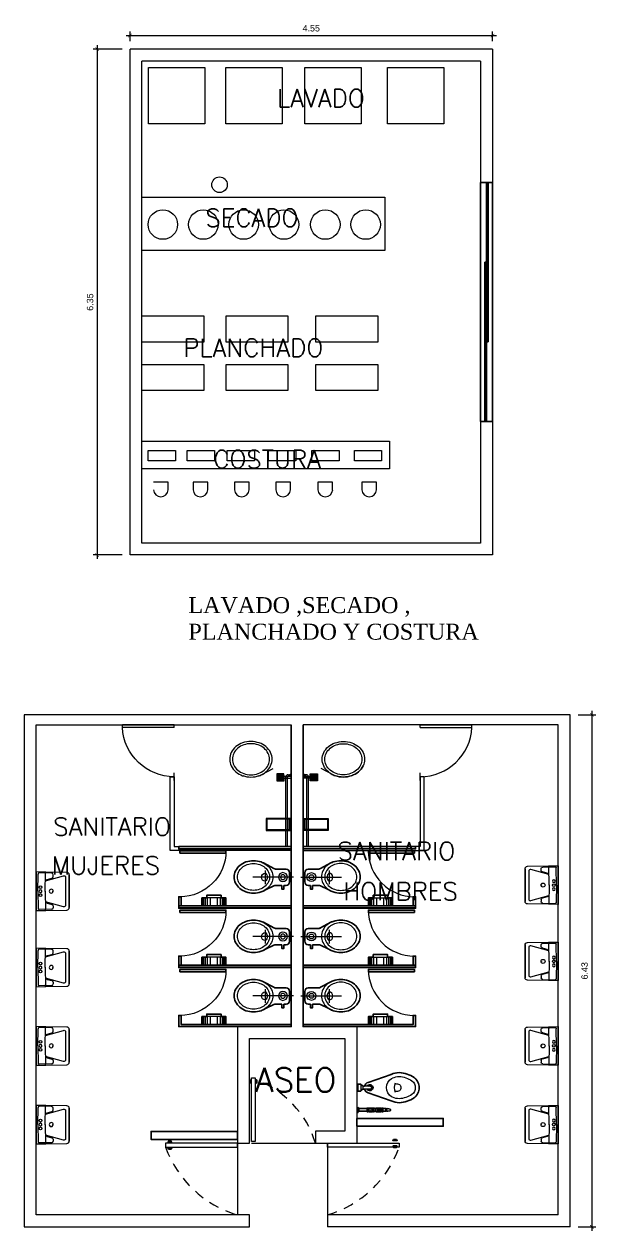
# Model space of a CAD drawing. Header units: metres. Extents: x 250.9 to 296.3, y -151.6 to -124.3.
# Drawn here: x 265.28 to 272.46, y -140.03 to -124.89 of the extents above; entities that cross this region are included whole.
import ezdxf
from ezdxf.enums import TextEntityAlignment as Align

# ---------------------------------------------------------------- set-up
doc = ezdxf.new("R2010")
doc.units = ezdxf.units.M
doc.header["$MEASUREMENT"] = 0
doc.linetypes.add('HIDDEN', pattern=[0.375, 0.25, -0.125])
for name, color, linetype, lineweight in [('HATCH', 8, 'Continuous', 9), ('MOB', 1, 'Continuous', 9), ('MUROS', 2, 'Continuous', 20), ('TEXT', 7, 'Continuous', 18)]:
    doc.layers.add(name, color=color, linetype=linetype, lineweight=lineweight)
doc.layers.add('MURETE', color=4, linetype='Continuous')
doc.layers.add('WC-HIDE', color=1, linetype='Continuous')
doc.styles.add('TEXTOS', font='romans.shx')
doc.styles.add('UNO', font='arial.ttf')
doc.dimstyles.new('EN 50', dxfattribs={"dimtxt": 0.08, "dimasz": 0.045, "dimexe": 0.05, "dimexo": 0.1, "dimgap": 0.05, "dimtad": 1, "dimlfac": -1, "dimzin": 1, "dimdsep": 46, "dimtxsty": 'UNO', "dimblk": 'ARCHTICK', "dimcen": 0.5, "dimdle": 0.05, "dimclrd": 1, "dimclre": 1, "dimclrt": 7, "dimazin": 0, "dimtm": 1e-09, "dimtfac": 1, "dimtix": 1, "dimtmove": 0, "dimatfit": 0, "dimldrblk": 'ARCHTICK', "dimfxl": 1, "dimtolj": 2, "dimlwd": 13, "dimlwe": 13, "dimarcsym": 0})

# ---------------------------------------------------------------- blocks, each defined once
blk = doc.blocks.new('wc13')
at = {"color": 0}
for p, q in [((-0.385, 0), (-0.385, 1.41)), ((-0.385, 1.41), (-0.355, 1.41)), ((-0.355, 0), (-0.355, 1.41)), ((0.245, 1.41), (0.385, 1.41)), ((0.245, 1.38), (0.245, 1.41)), ((0.245, 1.38), (0.36, 1.38)), ((0.36, 1.38), (0.36, 0)), ((0.385, 1.41), (0.385, 0)), ((0.26, 0.819), (0.26, 1.119)), ((0.36, 1.119), (0.26, 1.119)), ((0.36, 1.115), (0.26, 1.115)), ((0.36, 1.106), (0.26, 1.106)), ((0.36, 1.094), (0.26, 1.094)), ((0.36, 1.075), (0.26, 1.075)), ((0.36, 0.819), (0.36, 1.119)), ((0.227, 0.879), (0.227, 1.059)), ((0.227, 1.059), (0.26, 1.059)), ((0.36, 1.051), (0.26, 1.051)), ((0.36, 1.013), (0.26, 1.013)), ((0.36, 0.925), (0.26, 0.925)), ((0.227, 0.879), (0.26, 0.879)), ((0.36, 0.886), (0.26, 0.886)), ((0.36, 0.863), (0.26, 0.863)), ((0.36, 0.843), (0.26, 0.843)), ((0.36, 0.832), (0.26, 0.832)), ((0.36, 0.823), (0.26, 0.823)), ((0.36, 0.819), (0.26, 0.819)), ((0, -0.029), (0, 0.482)), ((-0.108, 0.217), (-0.179, 0.348)), ((-0.086, 0.325), (0.087, 0.325)), ((0.108, 0.216), (0.158, 0.323)), ((-0.102, 0.065), (-0.102, 0.195)), ((0.104, 0.197), (0.104, 0.118)), ((-0.385, 0), (-0.355, 0)), ((-0.057, 0.02), (0.059, 0.02)), ((0.149, 0.118), (0.104, 0.118)), ((0.104, 0.092), (0.149, 0.092)), ((0.104, 0.092), (0.104, 0.065)), ((0.149, 0.092), (0.149, 0.118)), ((0.36, 0), (0.385, 0))]:
    blk.add_line(p, q, dxfattribs=at)
blk.add_lwpolyline([(-0.332, 1.395), (-0.332, 0.818), (-0.302, 0.818), (-0.302, 1.395)], close=True, dxfattribs=at)
for points in [[(-0.003, 0.229, 0.114983), (0.073, 0.247, 0.103863), (0.141, 0.3, 0.09123), (0.185, 0.378, 0.083945), (0.201, 0.472, 0.083945), (0.185, 0.567, 0.09123), (0.141, 0.644, 0.103863), (0.073, 0.698, 0.114983), (-0.003, 0.715, 0.114983), (-0.079, 0.698, 0.103863), (-0.148, 0.644, 0.09123), (-0.191, 0.567, 0.083945), (-0.207, 0.472, 0.083945), (-0.191, 0.378, 0.09123), (-0.148, 0.3, 0.103863), (-0.079, 0.247, 0.114983)], [(-0.003, 0.27, 0.114859), (0.059, 0.285, 0.103833), (0.115, 0.329, 0.091287), (0.152, 0.393, 0.084042), (0.165, 0.472, 0.084042), (0.152, 0.552, 0.091287), (0.115, 0.616, 0.103833), (0.059, 0.66, 0.114859), (-0.003, 0.674, 0.114859), (-0.065, 0.66, 0.103833), (-0.122, 0.616, 0.091287), (-0.158, 0.552, 0.084042), (-0.172, 0.472, 0.084042), (-0.158, 0.393, 0.091287), (-0.122, 0.329, 0.103833), (-0.065, 0.285, 0.114859)]]:
    blk.add_lwpolyline(points, format="xyb", close=True, dxfattribs=at)
blk.add_lwpolyline([(0.158, 0.323, 0.061992), (0.185, 0.378, 0.083945), (0.201, 0.472, 0.083945), (0.185, 0.567, 0.09123), (0.141, 0.644, 0.103863), (0.073, 0.698, 0.114983), (-0.003, 0.715, 0.114983), (-0.079, 0.698, 0.103863), (-0.148, 0.644, 0.09123), (-0.191, 0.567, 0.083945), (-0.207, 0.472, 0.083945), (-0.191, 0.378, 0.048605), (-0.171, 0.334, 0.103863)], format="xyb", dxfattribs=at)
for radius in [0.0562, 0.03]:
    blk.add_circle((-0.001, 0.104), radius, dxfattribs=at)
for centre, radius, start, end in [((-0.332, 1.395), 0.577, 270, 0), ((0, 0.323), 0.05, 0, 180), ((0, 0.361), 0.0625, 216.8699, 323.1301), ((-0.147, 0.195), 0.0451, 360, 28.4688), ((0.149, 0.197), 0.0451, 154.9229, 180), ((-0.057, 0.065), 0.0451, 180, 270), ((0.059, 0.065), 0.0451, 270, 0)]:
    blk.add_arc(centre, radius, start, end, dxfattribs=at)
at = {"layer": 'WC-HIDE', "color": 0}
for points in [[(-0.385, 1.41), (-0.385, 0), (-0.355, 0), (-0.355, 1.41)], [(-0.302, 1.395), (-0.302, 0.818), (-0.332, 0.818), (-0.332, 1.395)], [(0.36, 0), (0.36, 0.819), (0.26, 0.819), (0.26, 0.879), (0.227, 0.879), (0.227, 1.059), (0.26, 1.059), (0.26, 1.119), (0.36, 1.119), (0.36, 1.38), (0.245, 1.38), (0.245, 1.41), (0.385, 1.41), (0.385, 0)]]:
    blk.add_lwpolyline(points, close=True, dxfattribs=at)
blk.add_lwpolyline([(0.059, 0.02, 0.414214), (0.104, 0.065), (0.104, 0.092), (0.149, 0.092), (0.149, 0.118), (0.104, 0.118), (0.104, 0.197, -0.109858), (0.108, 0.216), (0.158, 0.323, 0.061992), (0.185, 0.378, 0.083945), (0.201, 0.472, 0.083945), (0.185, 0.567, 0.09123), (0.141, 0.644, 0.103863), (0.073, 0.698, 0.114983), (-0.003, 0.715, 0.114983), (-0.079, 0.698, 0.103863), (-0.148, 0.644, 0.09123), (-0.191, 0.567, 0.083945), (-0.207, 0.472, 0.083945), (-0.191, 0.378, 0.032383), (-0.179, 0.348), (-0.108, 0.217, -0.124861), (-0.102, 0.195), (-0.102, 0.065, 0.414214), (-0.057, 0.02)], format="xyb", close=True, dxfattribs=at)
blk = doc.blocks.new('LAVB1')
for p, q in [((-0.206, 0.415), (0, 0.415)), ((0, 0.415), (0.206, 0.415)), ((-0.003, 0.21), (0, 0.21)), ((0.003, 0.21), (0, 0.21)), ((0.149, 0.14), (0.165, 0.199)), ((0.184, 0.214), (0.2, 0.214)), ((0.2, 0.214), (0.207, 0.214)), ((0.227, 0.194), (0.23, 0.039)), ((-0.231, 0), (-0.231, 0)), ((-0.228, 0.119), (-0.228, 0.109)), ((0, 0.02), (-0.215, 0.024)), ((-0.002, 0.115), (0.23, 0.119)), ((0, 0.02), (0.215, 0.024)), ((0.142, 0.135), (0.137, 0.135)), ((0.228, 0.119), (0.228, 0.109)), ((0.23, 0), (0.23, 0))]:
    blk.add_line(p, q)
blk.add_lwpolyline([(0.242, 0), (0.24, 0.121), (0.236, 0.386, 0.408931), (0.206, 0.415), (0, 0.415), (-0.206, 0.415, 0.408931), (-0.236, 0.386), (-0.24, 0.121), (-0.242, 0)], format="xyb", close=True)
for points in [[(-0.132, 0.118), (-0.195, 0.345, -0.495783), (-0.176, 0.37), (0, 0.37), (0.176, 0.37, -0.495783), (0.195, 0.345), (0.132, 0.118)], [(-0.137, 0.135), (-0.142, 0.135, -0.328733), (-0.149, 0.14), (-0.165, 0.199, 0.332069), (-0.184, 0.214), (-0.2, 0.214), (-0.207, 0.214, 0.408931), (-0.227, 0.194), (-0.23, 0.039)]]:
    blk.add_lwpolyline(points, format="xyb")
blk.add_lwpolyline([(0.002, 0.115), (-0.23, 0.119)])
for centre in [(-0.05, 0.056), (0.05, 0.056)]:
    blk.add_circle(centre, 0.0172)
for centre, radius, start, end in [((0, 0.19), 0.0251, 90, 270), ((0, 0.19), 0.0251, 270, 90), ((0.185, 0.194), 0.02, 91.0354, 164.5142), ((0.207, 0.194), 0.02, 1.0354, 90), ((-0.23, 0.108), 0.011, 83.5263, 178.5513), ((-0.215, 0.039), 0.015, 178.9646, 268.9646), ((0, 0.056), 0.0172, 90, 270), ((0, 0.056), 0.0172, 270, 90), ((0.142, 0.142), 0.007, 271.7245, 344.5142), ((0.215, 0.039), 0.015, 271.0354, 1.0354), ((0.23, 0.108), 0.011, 1.4487, 96.4737)]:
    blk.add_arc(centre, radius, start, end)
blk = doc.blocks.new('wc05')
at = {"color": 0}
for p, q in [((-0.127, 0.066), (-0.416, 0.167)), ((-0.467, 0.05), (-0.47, 0.05)), ((-0.42, 0.116), (-0.434, 0.121)), ((-0.15, 0.03), (-0.176, 0.015)), ((-0.176, 0.015), (-0.176, -0.015)), ((-0.133, 0.02), (-0.15, 0.03)), ((-0.15, 0.02), (-0.06, 0.02)), ((-0.06, 0.025), (-0.04, 0.025)), ((-0.06, 0.02), (-0.06, 0.025)), ((-0.06, 0.02), (-0.06, -0.02)), ((-0.04, 0.025), (-0.04, 0.035)), ((-0.04, -0.025), (-0.04, 0.025)), ((-0.03, 0.045), (0, 0.045)), ((0, 0.045), (0, -0.045)), ((-0.47, -0.05), (-0.467, -0.05)), ((-0.434, -0.121), (-0.42, -0.116)), ((-0.416, -0.167), (-0.127, -0.066)), ((-0.176, -0.015), (-0.15, -0.03)), ((-0.15, -0.02), (-0.06, -0.02)), ((-0.15, -0.03), (-0.133, -0.02)), ((-0.06, -0.025), (-0.06, -0.02)), ((-0.06, -0.025), (-0.04, -0.025)), ((-0.04, -0.035), (-0.04, -0.025)), ((-0.03, -0.045), (0, -0.045)), ((-0.404, -0.269), (-0.41, -0.275)), ((-0.41, -0.275), (-0.41, -0.28)), ((-0.41, -0.285), (-0.41, -0.28)), ((-0.404, -0.291), (-0.41, -0.285)), ((-0.373, -0.263), (-0.404, -0.269)), ((-0.373, -0.297), (-0.404, -0.291)), ((-0.361, -0.275), (-0.373, -0.263)), ((-0.361, -0.285), (-0.373, -0.297)), ((-0.36, -0.285), (-0.36, -0.275)), ((-0.35, -0.275), (-0.36, -0.275)), ((-0.35, -0.285), (-0.36, -0.285)), ((-0.315, -0.263), (-0.355, -0.263)), ((-0.355, -0.275), (-0.355, -0.263)), ((-0.355, -0.297), (-0.355, -0.285)), ((-0.315, -0.297), (-0.355, -0.297)), ((-0.35, -0.285), (-0.35, -0.275)), ((-0.315, -0.302), (-0.315, -0.257)), ((-0.305, -0.257), (-0.315, -0.257)), ((-0.305, -0.265), (-0.315, -0.265)), ((-0.305, -0.28), (-0.315, -0.28)), ((-0.305, -0.295), (-0.315, -0.295)), ((-0.305, -0.302), (-0.315, -0.302)), ((-0.305, -0.302), (-0.305, -0.257)), ((-0.295, -0.263), (-0.305, -0.263)), ((-0.295, -0.297), (-0.305, -0.297)), ((-0.295, -0.302), (-0.295, -0.257)), ((-0.225, -0.257), (-0.295, -0.257)), ((-0.225, -0.302), (-0.295, -0.302)), ((-0.26, -0.265), (-0.273, -0.272)), ((-0.273, -0.272), (-0.273, -0.287)), ((-0.273, -0.287), (-0.26, -0.295)), ((-0.247, -0.272), (-0.26, -0.265)), ((-0.26, -0.295), (-0.247, -0.287)), ((-0.247, -0.287), (-0.247, -0.272)), ((-0.225, -0.302), (-0.225, -0.257)), ((-0.205, -0.263), (-0.225, -0.263)), ((-0.205, -0.297), (-0.225, -0.297)), ((-0.205, -0.302), (-0.205, -0.257)), ((-0.195, -0.257), (-0.205, -0.257)), ((-0.195, -0.265), (-0.205, -0.265)), ((-0.195, -0.28), (-0.205, -0.28)), ((-0.195, -0.295), (-0.205, -0.295)), ((-0.195, -0.302), (-0.205, -0.302)), ((-0.195, -0.302), (-0.195, -0.257)), ((-0.185, -0.263), (-0.195, -0.263)), ((-0.185, -0.297), (-0.195, -0.297)), ((-0.185, -0.302), (-0.185, -0.257)), ((-0.135, -0.257), (-0.185, -0.257)), ((-0.135, -0.302), (-0.185, -0.302)), ((-0.135, -0.302), (-0.135, -0.257)), ((-0.125, -0.263), (-0.135, -0.263)), ((-0.125, -0.297), (-0.135, -0.297)), ((-0.125, -0.302), (-0.125, -0.257)), ((-0.115, -0.257), (-0.125, -0.257)), ((-0.115, -0.265), (-0.125, -0.265)), ((-0.115, -0.28), (-0.125, -0.28)), ((-0.115, -0.295), (-0.125, -0.295)), ((-0.115, -0.302), (-0.125, -0.302)), ((-0.115, -0.302), (-0.115, -0.257)), ((-0.015, -0.263), (-0.115, -0.263)), ((-0.015, -0.297), (-0.115, -0.297)), ((-0.015, -0.263), (0, -0.248)), ((-0.015, -0.297), (-0.015, -0.263)), ((-0.015, -0.297), (0, -0.312)), ((0, -0.248), (0, -0.312))]:
    blk.add_line(p, q, dxfattribs=at)
for centre, radius in [((-0.26, -0.28), 0.022), ((-0.26, -0.28), 0.01), ((-0.167, -0.28), 0.0176), ((-0.177, -0.28), 0.00773)]:
    blk.add_circle(centre, radius, dxfattribs=at)
for centre, radius, start, end in [((-0.496, -0.184), 0.375, 93.6172, 124.0915), ((-0.537, -0.137), 0.328, 68.1863, 86.9705), ((-0.613, 0), 0.157, 126.5371, 233.4629), ((-0.613, 0), 0.107, 127.0731, 232.9269), ((-0.496, -0.184), 0.325, 94.1326, 123.8919), ((-0.49, 0), 0.05, 126.8699, 233.1301), ((-0.537, -0.137), 0.278, 68.1863, 86.3745), ((-0.469, -0.084), 0.134, 90.3213, 112.2986), ((-0.645, 0), 0.185, 341.0754, 18.9246), ((-0.501, 0), 0.141, 305.1511, 54.8489), ((-0.15, 0), 0.04, 30, 330), ((-0.15, 0), 0.02, 89.9992, 270.0008), ((-0.15, 0), 0.07, 16.6015, 70.73), ((-0.03, 0.035), 0.01, 90, 180), ((-0.496, 0.184), 0.375, 235.9085, 266.3828), ((-0.496, 0.184), 0.325, 236.1081, 265.8674), ((-0.469, 0.084), 0.134, 247.7014, 269.6787), ((-0.537, 0.137), 0.278, 273.6255, 291.8137), ((-0.15, 0), 0.07, 289.27, 343.3985), ((-0.03, -0.035), 0.01, 180, 270), ((-0.537, 0.137), 0.328, 273.0295, 291.8137)]:
    blk.add_arc(centre, radius, start, end, dxfattribs=at)
at = {"layer": 'WC-HIDE', "color": 0}
blk.add_lwpolyline([(-0.127, -0.066, 0.240671), (-0.083, -0.02), (-0.06, -0.02), (-0.06, -0.025), (-0.04, -0.025), (-0.04, -0.035, 0.414214), (-0.03, -0.045), (0, -0.045), (0, 0.045), (-0.03, 0.045, 0.414214), (-0.04, 0.035), (-0.04, 0.025), (-0.06, 0.025), (-0.06, 0.02), (-0.083, 0.02, 0.240671), (-0.127, 0.066), (-0.416, 0.167, 0.082145), (-0.52, 0.19, 0.133758), (-0.706, 0.126, 0.503636), (-0.706, -0.126, 0.133758), (-0.52, -0.19, 0.082145), (-0.416, -0.167)], format="xyb", close=True, dxfattribs=at)
blk.add_lwpolyline([(0, -0.248), (0, -0.312), (-0.015, -0.297), (-0.115, -0.297), (-0.115, -0.302), (-0.125, -0.302), (-0.125, -0.297), (-0.135, -0.297), (-0.135, -0.302), (-0.185, -0.302), (-0.185, -0.302), (-0.185, -0.297), (-0.195, -0.297), (-0.195, -0.302), (-0.205, -0.302), (-0.205, -0.297), (-0.225, -0.297), (-0.225, -0.302), (-0.295, -0.302), (-0.295, -0.297), (-0.305, -0.297), (-0.305, -0.302), (-0.315, -0.302), (-0.315, -0.297), (-0.355, -0.297), (-0.355, -0.285), (-0.36, -0.285), (-0.373, -0.297), (-0.404, -0.291), (-0.41, -0.285), (-0.41, -0.275), (-0.404, -0.269), (-0.373, -0.263), (-0.36, -0.275), (-0.355, -0.275), (-0.355, -0.263), (-0.315, -0.263), (-0.315, -0.257), (-0.305, -0.257), (-0.305, -0.263), (-0.295, -0.263), (-0.295, -0.257), (-0.225, -0.257), (-0.225, -0.263), (-0.205, -0.263), (-0.205, -0.257), (-0.195, -0.257), (-0.195, -0.263), (-0.185, -0.263), (-0.185, -0.257), (-0.135, -0.257), (-0.135, -0.263), (-0.125, -0.263), (-0.125, -0.257), (-0.115, -0.257), (-0.115, -0.263), (-0.015, -0.263)], close=True, dxfattribs=at)
blk = doc.blocks.new('PTA-I')
for p, q in [((-1, 0), (-1, 1)), ((-0.95, 1), (-1, 1)), ((-0.95, 0), (-0.95, 1)), ((-0.95, 0), (-1, 0)), ((0.073, 0), (-0.073, 0))]:
    blk.add_line(p, q)
blk.add_arc((-1.002, -0.001), 1.002, 0.0552, 87.0072)
blk = doc.blocks.new('_ArchTick')
at = {"color": 0, "linetype": 'ByBlock', "const_width": 0.15}
blk.add_lwpolyline([(-0.5, -0.5), (0.5, 0.5)], dxfattribs=at)
blk = doc.blocks.new('*D37')
at = {"color": 1, "lineweight": 13, "transparency": 16777216}
for p, q in [((266.513, -125.201), (266.152, -125.201)), ((266.202, -125.151), (266.202, -131.6)), ((266.513, -131.55), (266.152, -131.55))]:
    blk.add_line(p, q, dxfattribs=at)
at = {"layer": 'Defpoints', "color": 0, "transparency": 16777216}
for p in [(266.613, -125.201), (266.202, -131.55), (266.613, -131.55)]:
    blk.add_point(p, dxfattribs=at)
at = {"color": 1, "lineweight": 13, "transparency": 16777216, "xscale": 0.045, "yscale": 0.045, "zscale": 0.045}
for p, rotation in [((266.202, -125.201), 90), ((266.202, -131.55), 270)]:
    blk.add_blockref('_ArchTick', p, dxfattribs=dict(at, rotation=rotation))
at = {"color": 7, "transparency": 16777216, "insert": (266.112, -128.376), "char_height": 0.08, "attachment_point": 5, "rotation": 90, "style": 'UNO'}
blk.add_mtext('\\A2;6.35', dxfattribs=at)
blk = doc.blocks.new('*D44')
at = {"color": 1, "lineweight": 13, "transparency": 16777216}
for p, q in [((272.235, -133.555), (272.457, -133.555)), ((272.407, -133.505), (272.407, -140.032)), ((272.235, -139.982), (272.457, -139.982))]:
    blk.add_line(p, q, dxfattribs=at)
at = {"layer": 'Defpoints', "color": 0, "transparency": 16777216}
for p in [(272.135, -133.555), (272.135, -139.982), (272.407, -139.982)]:
    blk.add_point(p, dxfattribs=at)
at = {"color": 1, "lineweight": 13, "transparency": 16777216, "xscale": 0.045, "yscale": 0.045, "zscale": 0.045}
for p, rotation in [((272.407, -133.555), 90), ((272.407, -139.982), 270)]:
    blk.add_blockref('_ArchTick', p, dxfattribs=dict(at, rotation=rotation))
at = {"color": 7, "transparency": 16777216, "insert": (272.316, -136.769), "char_height": 0.08, "attachment_point": 5, "rotation": 90, "style": 'UNO'}
blk.add_mtext('\\A2;6.43', dxfattribs=at)
blk = doc.blocks.new('*D58')
at = {"color": 1, "lineweight": 13, "transparency": 16777216}
for p, q in [((266.563, -125.031), (271.211, -125.031)), ((266.613, -125.101), (266.613, -124.981)), ((271.161, -125.101), (271.161, -124.981))]:
    blk.add_line(p, q, dxfattribs=at)
at = {"layer": 'Defpoints', "color": 0, "transparency": 16777216}
for p in [(271.161, -125.031), (266.613, -125.201), (271.161, -125.201)]:
    blk.add_point(p, dxfattribs=at)
at = {"color": 1, "lineweight": 13, "transparency": 16777216, "xscale": 0.045, "yscale": 0.045, "zscale": 0.045, "rotation": 180}
blk.add_blockref('_ArchTick', (266.613, -125.031), dxfattribs=at)
at = {"color": 1, "lineweight": 13, "transparency": 16777216, "xscale": 0.045, "yscale": 0.045, "zscale": 0.045}
blk.add_blockref('_ArchTick', (271.161, -125.031), dxfattribs=at)
at = {"color": 7, "transparency": 16777216, "insert": (268.887, -124.94), "char_height": 0.08, "attachment_point": 5, "style": 'UNO'}
blk.add_mtext('\\A2;4.55', dxfattribs=at)

msp = doc.modelspace()

# ---------------------------------------------------------------- hatches: boundary and pattern name
at = {"layer": 'HATCH'}
for points in [[(268.12, -138.138), (268.12, -138.176), (268.124, -138.178), (268.124, -138.137)], [(268.199, -138.178), (268.202, -138.176), (268.202, -138.138), (268.199, -138.137)], [(267.092, -138.911), (267.134, -138.911), (267.136, -138.915), (267.09, -138.915)], [(267.136, -139), (267.134, -139.003), (267.092, -139.003), (267.09, -139)], [(269.96, -138.889), (269.917, -138.889), (269.915, -138.893), (269.961, -138.893)], [(269.915, -138.977), (269.917, -138.981), (269.96, -138.981), (269.961, -138.977)]]:
    msp.add_hatch(color=256, dxfattribs=at).paths.add_polyline_path(points)

# ---------------------------------------------------------------- linework, layer by layer
for p, q in [((271.011, -128.376), (271.011, -126.876)), ((271.011, -126.876), (271.011, -126.876)), ((271.011, -126.876), (271.161, -126.876)), ((271.086, -126.876), (271.086, -129.876)), ((271.106, -126.876), (271.106, -128.876)), ((271.161, -126.876), (271.161, -129.876)), ((271.066, -127.876), (271.066, -129.876)), ((271.066, -128.376), (271.066, -127.876)), ((271.066, -127.876), (271.066, -127.876)), ((271.066, -127.876), (271.086, -127.876)), ((271.011, -128.376), (271.011, -129.876)), ((271.086, -128.376), (271.066, -128.376)), ((271.106, -128.376), (271.106, -128.876)), ((271.106, -128.876), (271.086, -128.876)), ((271.011, -129.876), (271.161, -129.876))]:
    msp.add_line(p, q)
for p, q in [((267.093, -130.636), (266.908, -130.636)), ((267.093, -130.636), (266.908, -130.636)), ((267.093, -130.733), (267.093, -130.636)), ((267.093, -130.733), (267.093, -130.636)), ((267.589, -130.636), (267.404, -130.636)), ((267.404, -130.636), (267.404, -130.733)), ((267.404, -130.636), (267.404, -130.733)), ((267.589, -130.636), (267.404, -130.636)), ((267.589, -130.733), (267.589, -130.636)), ((267.589, -130.733), (267.589, -130.636)), ((268.107, -130.636), (267.922, -130.636)), ((267.922, -130.636), (267.922, -130.733)), ((267.922, -130.636), (267.922, -130.733)), ((268.107, -130.636), (267.922, -130.636)), ((268.107, -130.733), (268.107, -130.636)), ((268.107, -130.733), (268.107, -130.636)), ((268.626, -130.636), (268.441, -130.636)), ((268.441, -130.636), (268.441, -130.733)), ((268.441, -130.636), (268.441, -130.733)), ((268.626, -130.636), (268.441, -130.636)), ((268.626, -130.733), (268.626, -130.636)), ((268.626, -130.733), (268.626, -130.636)), ((269.155, -130.636), (268.97, -130.636)), ((268.97, -130.636), (268.97, -130.733)), ((268.97, -130.636), (268.97, -130.733)), ((269.155, -130.636), (268.97, -130.636)), ((269.155, -130.733), (269.155, -130.636)), ((269.155, -130.733), (269.155, -130.636)), ((269.707, -130.636), (269.522, -130.636)), ((269.522, -130.636), (269.522, -130.733)), ((269.522, -130.636), (269.522, -130.733)), ((269.707, -130.636), (269.522, -130.636)), ((269.707, -130.733), (269.707, -130.636)), ((269.707, -130.733), (269.707, -130.636)), ((267.118, -134.334), (267.168, -134.333)), ((267.118, -135.259), (267.118, -134.334)), ((267.168, -134.333), (267.168, -135.209)), ((268.266, -134.306), (268.41, -134.228)), ((268.463, -134.385), (268.463, -134.295)), ((268.473, -134.385), (268.473, -134.295)), ((268.483, -134.385), (268.483, -134.295)), ((268.493, -134.385), (268.493, -134.295)), ((268.503, -134.385), (268.503, -134.295)), ((268.513, -134.385), (268.513, -134.295)), ((268.523, -134.385), (268.523, -134.295)), ((268.533, -134.385), (268.533, -134.295)), ((268.545, -134.35), (268.545, -134.33)), ((268.597, -134.307), (268.624, -134.307)), ((268.597, -134.327), (268.624, -134.327)), ((268.823, -134.307), (268.796, -134.307)), ((268.823, -134.327), (268.796, -134.327)), ((268.875, -134.35), (268.875, -134.33)), ((268.887, -134.385), (268.887, -134.295)), ((268.897, -134.385), (268.897, -134.295)), ((268.907, -134.385), (268.907, -134.295)), ((268.917, -134.385), (268.917, -134.295)), ((268.927, -134.385), (268.927, -134.295)), ((268.937, -134.385), (268.937, -134.295)), ((268.947, -134.385), (268.947, -134.295)), ((268.957, -134.385), (268.957, -134.295)), ((269.154, -134.306), (269.009, -134.228)), ((270.252, -134.333), (270.252, -135.209)), ((270.302, -134.334), (270.252, -134.333)), ((270.302, -135.259), (270.302, -134.334)), ((268.567, -134.877), (268.567, -134.337)), ((268.587, -134.877), (268.587, -134.337)), ((268.833, -134.877), (268.833, -134.337)), ((268.853, -134.877), (268.853, -134.337)), ((268.621, -134.857), (268.321, -134.857)), ((268.321, -134.857), (268.321, -135.007)), ((268.611, -134.867), (268.331, -134.867)), ((268.331, -134.867), (268.331, -134.997)), ((268.567, -135.209), (268.567, -134.877)), ((268.587, -135.209), (268.587, -134.877)), ((268.611, -134.997), (268.611, -134.867)), ((268.621, -135.007), (268.621, -134.857)), ((268.799, -134.857), (269.099, -134.857)), ((268.799, -135.007), (268.799, -134.857)), ((268.809, -134.867), (269.089, -134.867)), ((268.809, -134.997), (268.809, -134.867)), ((268.833, -135.209), (268.833, -134.877)), ((268.853, -135.209), (268.853, -134.877)), ((269.089, -134.867), (269.089, -134.997)), ((269.099, -134.857), (269.099, -135.007)), ((268.321, -135.007), (268.621, -135.007)), ((268.331, -134.997), (268.611, -134.997)), ((269.099, -135.007), (268.799, -135.007)), ((269.089, -134.997), (268.809, -134.997)), ((267.168, -135.209), (268.635, -135.209)), ((270.252, -135.209), (268.785, -135.209)), ((268.635, -135.259), (267.118, -135.259)), ((268.785, -135.259), (270.302, -135.259)), ((268.139, -138.932), (268.939, -138.932)), ((269.091, -138.932), (269.091, -138.932))]:
    msp.add_line(p, q, dxfattribs=at)
for points in [[(267.552, -126.137), (266.847, -126.137), (266.847, -125.433), (267.552, -125.433)], [(268.521, -126.137), (267.817, -126.137), (267.817, -125.433), (268.521, -125.433)], [(269.512, -126.137), (268.808, -126.137), (268.808, -125.433), (269.512, -125.433)], [(270.548, -126.137), (269.843, -126.137), (269.843, -125.433), (270.548, -125.433)], [(266.763, -127.06), (269.808, -127.06), (269.808, -127.728), (266.763, -127.728)], [(266.763, -128.549), (267.538, -128.549), (267.538, -128.878), (266.763, -128.878)], [(267.819, -128.549), (268.594, -128.549), (268.594, -128.878), (267.819, -128.878)], [(268.946, -128.549), (269.72, -128.549), (269.72, -128.878), (268.946, -128.878)], [(266.763, -129.159), (267.538, -129.159), (267.538, -129.487), (266.763, -129.487)], [(267.819, -129.159), (268.594, -129.159), (268.594, -129.487), (267.819, -129.487)], [(268.946, -129.159), (269.72, -129.159), (269.72, -129.487), (268.946, -129.487)], [(266.842, -130.239), (267.183, -130.239), (267.183, -130.37), (266.842, -130.37)], [(267.33, -130.239), (267.671, -130.239), (267.671, -130.37), (267.33, -130.37)], [(267.833, -130.239), (268.174, -130.239), (268.174, -130.37), (267.833, -130.37)], [(268.352, -130.239), (268.693, -130.239), (268.693, -130.37), (268.352, -130.37)], [(268.894, -130.239), (269.235, -130.239), (269.235, -130.37), (268.894, -130.37)], [(269.428, -130.239), (269.769, -130.239), (269.769, -130.37), (269.428, -130.37)], [(268.635, -134.33), (268.545, -134.33), (268.544, -134.295), (268.454, -134.295), (268.455, -134.385), (268.545, -134.385), (268.545, -134.35), (268.635, -134.35)], [(268.785, -134.33), (268.875, -134.33), (268.875, -134.295), (268.965, -134.295), (268.965, -134.385), (268.875, -134.385), (268.875, -134.35), (268.785, -134.35)]]:
    msp.add_lwpolyline(points, close=True, dxfattribs=at)
for points in [[(266.763, -130.12), (269.869, -130.12), (269.869, -130.47), (266.763, -130.47)], [(268.634, -134.332), (268.624, -134.332), (268.624, -134.302), (268.634, -134.302)], [(268.786, -134.332), (268.796, -134.332), (268.796, -134.302), (268.786, -134.302)]]:
    msp.add_lwpolyline(points, dxfattribs=at)
for points in [[(267.883, -134.03, 0.114983), (267.864, -134.114, 0.114983), (267.883, -134.197, 0.103863), (267.942, -134.272, 0.09123), (268.026, -134.32, 0.083945), (268.13, -134.337, 0.083945), (268.234, -134.32, 0.09123), (268.319, -134.272, 0.103863), (268.377, -134.197, 0.114983), (268.397, -134.113, 0.114983), (268.377, -134.03, 0.103863), (268.318, -133.955, 0.09123), (268.234, -133.907, 0.020986), (268.13, -133.889, 0.083945), (268.026, -133.907, 0.09123), (267.942, -133.955, 0.103863)], [(268.363, -134.113, 0.114859), (268.346, -134.04, 0.103833), (268.294, -133.975, 0.091287), (268.221, -133.933, 0.084042), (268.13, -133.918, 0.084042), (268.039, -133.933, 0.091287), (267.966, -133.975, 0.103833), (267.915, -134.04, 0.114859), (267.898, -134.114, 0.114859), (267.915, -134.187, 0.103833), (267.966, -134.252, 0.091287), (268.039, -134.294, 0.084042), (268.13, -134.309, 0.084042), (268.221, -134.294, 0.091287), (268.295, -134.252, 0.103833), (268.346, -134.186, 0.114859)], [(269.537, -134.03, -0.114983), (269.556, -134.114, -0.114983), (269.537, -134.197, -0.103863), (269.478, -134.272, -0.09123), (269.394, -134.32, -0.083945), (269.29, -134.337, -0.083945), (269.186, -134.32, -0.09123), (269.101, -134.272, -0.103863), (269.043, -134.197, -0.114983), (269.023, -134.113, -0.114983), (269.043, -134.03, -0.103863), (269.101, -133.955, -0.09123), (269.186, -133.907, -0.020986), (269.29, -133.889, -0.083945), (269.394, -133.907, -0.09123), (269.478, -133.955, -0.103863)], [(269.057, -134.113, -0.114859), (269.074, -134.04, -0.103833), (269.125, -133.975, -0.091287), (269.199, -133.933, -0.084042), (269.29, -133.918, -0.084042), (269.38, -133.933, -0.091287), (269.454, -133.975, -0.103833), (269.505, -134.04, -0.114859), (269.522, -134.114, -0.114859), (269.505, -134.187, -0.103833), (269.454, -134.252, -0.091287), (269.38, -134.294, -0.084042), (269.29, -134.309, -0.084042), (269.199, -134.294, -0.091287), (269.125, -134.252, -0.103833), (269.074, -134.186, -0.114859)]]:
    msp.add_lwpolyline(points, format="xyb", close=True, dxfattribs=at)
for centre, radius in [((267.736, -126.903), 0.0977), ((267.025, -127.403), 0.185), ((267.532, -127.403), 0.185), ((268.038, -127.403), 0.185), ((268.544, -127.403), 0.185), ((269.063, -127.403), 0.185), ((269.57, -127.403), 0.185)]:
    msp.add_circle(centre, radius, dxfattribs=at)
for centre, radius, start, end in [((267, -130.728), 0.0925, 182.7944, 357.2056), ((267, -130.728), 0.0925, 182.7944, 357.2056), ((267.496, -130.728), 0.0925, 182.7944, 357.2056), ((267.496, -130.728), 0.0925, 182.7944, 357.2056), ((268.015, -130.728), 0.0925, 182.7944, 357.2056), ((268.015, -130.728), 0.0925, 182.7944, 357.2056), ((268.533, -130.728), 0.0925, 182.7944, 357.2056), ((268.533, -130.728), 0.0925, 182.7944, 357.2056), ((269.063, -130.728), 0.0925, 182.7944, 357.2056), ((269.063, -130.728), 0.0925, 182.7944, 357.2056), ((269.614, -130.728), 0.0925, 182.7944, 357.2056), ((269.614, -130.728), 0.0925, 182.7944, 357.2056), ((268.09, -134.095), 0.231, 206.2709, 229.9894), ((268.114, -134.066), 0.269, 229.9894, 250.8401), ((268.13, -134.021), 0.316, 250.8401, 270.0339), ((268.13, -134.021), 0.316, 270.0339, 289.2277), ((268.146, -134.066), 0.269, 289.2277, 300.3585), ((268.597, -134.337), 0.03, 90.0339, 180.0339), ((268.597, -134.337), 0.01, 90.0339, 180.0339), ((268.823, -134.337), 0.03, 359.9661, 89.9661), ((268.823, -134.337), 0.01, 359.9661, 89.9661), ((269.274, -134.066), 0.269, 239.6415, 250.7723), ((269.29, -134.021), 0.316, 250.7723, 269.9661), ((269.29, -134.021), 0.316, 269.9661, 289.1599), ((269.305, -134.066), 0.269, 289.1599, 310.0106), ((269.33, -134.095), 0.231, 310.0106, 333.7291)]:
    msp.add_arc(centre, radius, start, end, dxfattribs=at)
at = {"layer": 'MOB'}
for p, q in [((267.96, -138.932), (267.96, -139.832)), ((268.139, -138.932), (268.939, -138.932)), ((269.091, -138.932), (269.091, -139.832))]:
    msp.add_line(p, q, dxfattribs=at)
for points in [[(268.139, -138.91), (268.139, -138.11), (268.139, -138.11), (268.183, -138.11), (268.183, -138.91), (268.139, -138.91)], [(268.12, -138.176), (268.12, -138.138)], [(268.124, -138.137), (268.124, -138.178)], [(268.199, -138.137), (268.199, -138.178)], [(268.202, -138.176), (268.202, -138.138)], [(267.96, -138.932), (267.06, -138.932), (267.06, -138.932), (267.06, -138.982), (267.96, -138.982), (267.96, -138.932)], [(267.09, -138.915), (267.136, -138.915)], [(267.09, -139), (267.136, -139)], [(267.134, -138.911), (267.092, -138.911)], [(267.134, -139.003), (267.092, -139.003)], [(269.091, -138.932), (269.991, -138.932), (269.991, -138.932), (269.991, -138.982), (269.091, -138.982), (269.091, -138.932)], [(269.961, -138.893), (269.915, -138.893)], [(269.961, -138.977), (269.915, -138.977)], [(269.917, -138.889), (269.96, -138.889)], [(269.917, -138.981), (269.96, -138.981)]]:
    msp.add_lwpolyline(points, dxfattribs=at)
for points in [[(268.114, -138.173), (268.114, -138.141), (268.134, -138.132), (268.134, -138.182)], [(268.209, -138.173), (268.209, -138.141), (268.189, -138.132), (268.189, -138.182)], [(267.131, -138.904), (267.095, -138.904), (267.085, -138.927), (267.141, -138.927)], [(267.131, -139.011), (267.095, -139.011), (267.085, -138.988), (267.141, -138.988)], [(269.92, -138.882), (269.956, -138.882), (269.966, -138.904), (269.91, -138.904)], [(269.92, -138.988), (269.956, -138.988), (269.966, -138.966), (269.91, -138.966)]]:
    msp.add_lwpolyline(points, close=True, dxfattribs=at)
at = {"layer": 'MOB', "linetype": 'HIDDEN', "ltscale": 0.5}
for centre, radius, start, end in [((267.766, -139.283), 1.224, 16.6519, 70.075), ((268.354, -138.513), 1.377, 199.925, 253.3481), ((268.697, -138.513), 1.377, 286.6519, 340.075)]:
    msp.add_arc(centre, radius, start, end, dxfattribs=at)
at = {"layer": 'MURETE'}
for points in [[(269.46, -138.719), (269.46, -138.621), (270.542, -138.621), (270.542, -138.719)], [(267.96, -138.884), (267.96, -138.785), (266.877, -138.785), (266.877, -138.884)]]:
    msp.add_lwpolyline(points, close=True, dxfattribs=at)
at = {"layer": 'MUROS'}
for p, q in [((266.613, -131.55), (266.613, -125.201)), ((271.161, -125.201), (266.613, -125.201)), ((271.161, -125.201), (271.161, -126.876)), ((271.011, -125.351), (266.763, -125.351)), ((266.763, -131.4), (266.763, -125.351)), ((271.011, -125.351), (271.011, -126.876)), ((271.011, -129.876), (271.011, -131.4)), ((271.161, -129.876), (271.161, -131.55)), ((271.011, -131.4), (266.763, -131.4)), ((271.161, -131.55), (266.613, -131.55)), ((272.135, -133.555), (268.635, -133.555)), ((272.135, -139.982), (272.135, -133.555)), ((265.435, -139.832), (265.435, -133.682)), ((265.435, -133.682), (268.635, -133.682)), ((268.635, -133.682), (268.635, -137.469)), ((271.985, -133.682), (268.785, -133.682)), ((268.785, -133.682), (268.785, -137.469)), ((271.985, -139.832), (271.985, -133.682)), ((268.635, -137.469), (267.96, -137.469)), ((267.96, -137.469), (267.96, -138.932)), ((268.785, -137.469), (269.46, -137.469)), ((269.46, -137.469), (269.46, -138.932)), ((268.11, -138.932), (268.11, -137.619)), ((268.11, -137.619), (269.31, -137.619)), ((269.31, -137.619), (269.31, -138.782)), ((269.31, -138.782), (268.939, -138.782)), ((268.939, -138.782), (268.939, -138.932)), ((267.96, -138.932), (268.11, -138.932)), ((268.939, -138.932), (269.31, -138.932)), ((269.091, -139.832), (269.091, -139.982)), ((272.135, -139.982), (269.091, -139.982))]:
    msp.add_line(p, q, dxfattribs=at)
for points in [[(268.635, -133.555), (265.285, -133.555), (265.285, -139.982), (268.11, -139.982), (268.11, -139.832), (265.435, -139.832)], [(268.635, -137.469), (268.635, -133.682)], [(268.785, -137.469), (268.785, -133.682)], [(269.31, -138.932), (269.46, -138.932)], [(271.985, -139.832), (269.091, -139.832)]]:
    msp.add_lwpolyline(points, dxfattribs=at)

# ---------------------------------------------------------------- block references
at = {"layer": 'HATCH', "xscale": -1, "rotation": 90}
for name, p in [('wc13', (268.635, -135.594)), ('LAVB1', (271.985, -135.693)), ('wc13', (268.635, -136.339)), ('LAVB1', (271.985, -136.65)), ('wc13', (268.635, -137.084)), ('LAVB1', (271.985, -137.711)), ('LAVB1', (271.985, -138.699))]:
    msp.add_blockref(name, p, dxfattribs=at)
at = {"layer": 'HATCH', "rotation": 270}
for name, p in [('wc13', (268.785, -135.594)), ('LAVB1', (265.435, -135.77)), ('wc13', (268.785, -136.339)), ('LAVB1', (265.435, -136.727)), ('wc13', (268.785, -137.084)), ('LAVB1', (265.435, -137.711)), ('LAVB1', (265.435, -138.699))]:
    msp.add_blockref(name, p, dxfattribs=at)
at = {"layer": 'HATCH', "xscale": -1}
msp.add_blockref('wc05', (269.472, -138.235), dxfattribs=at)
at = {"layer": 'MOB', "yscale": 0.651038771170704}
for p, xscale, zscale, rotation in [((267.168, -134.333), -0.651038771170704, 0.6510387711707004, 90), ((270.252, -134.333), 0.651038771170704, 0.651038771170704, 270)]:
    msp.add_blockref('PTA-I', p, dxfattribs=dict(at, xscale=xscale, zscale=zscale, rotation=rotation))

# ---------------------------------------------------------------- texts
at = {"insert": (267.346, -132.079), "char_height": 0.2, "width": 3.80694, "attachment_point": 1}
msp.add_mtext('{\\fTimes New Roman|b0|i0|c0|p18;\\C2;LAVADO ,SECADO , PLANCHADO Y COSTURA}', dxfattribs=at)
at = {"layer": 'TEXT', "style": 'TEXTOS'}
for s, p in [('LAVADO', (269.009, -125.929)), ('SECADO', (268.142, -127.431)), ('PLANCHADO', (268.16, -129.061)), ('COSTURA', (268.333, -130.46))]:
    msp.add_text(s, height=0.225, dxfattribs=at).set_placement(p, align=Align.CENTER)
for s, height, p in [('SANITARIO', 0.225, (265.65, -135.072)), ('SANITARIO', 0.225, (269.217, -135.378)), ('MUJERES', 0.225, (265.631, -135.558)), ('HOMBRES', 0.225, (269.289, -135.884)), ('ASEO', 0.3, (268.184, -138.288))]:
    msp.add_text(s, height=height, dxfattribs=at).set_placement(p)

# ---------------------------------------------------------------- dimensions: what is measured, and where the dimension line sits
dim = msp.add_linear_dim(base=(271.161, -125.031), p1=(266.613, -125.201), p2=(271.161, -125.201), dimstyle='EN 50')
dim.commit()
dim.dimension.update_dxf_attribs({"geometry": '*D58', "text_midpoint": (268.887, -124.94)})
for base, p1, p2, picture, middle in [((266.202, -131.55), (266.613, -125.201), (266.613, -131.55), '*D37', (266.112, -128.376)), ((272.407, -139.982), (272.135, -133.555), (272.135, -139.982), '*D44', (272.316, -136.769))]:
    dim = msp.add_linear_dim(base=base, p1=p1, p2=p2, angle=90, dimstyle='EN 50')
    dim.commit()
    dim.dimension.update_dxf_attribs({"geometry": picture, "text_midpoint": middle})

doc.saveas('drawing.dxf')
